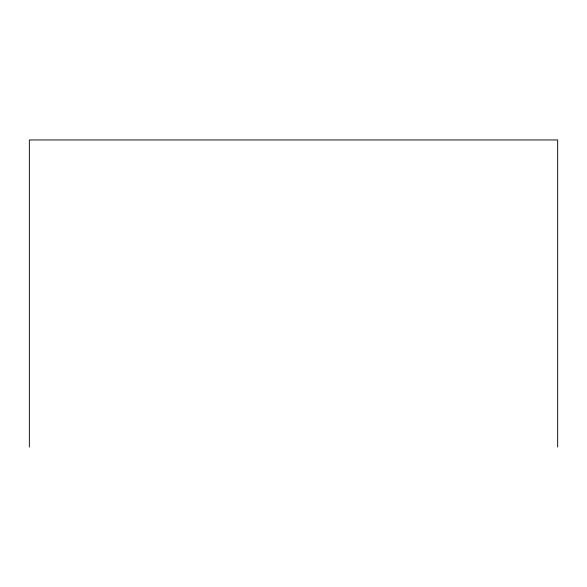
<?xml version="1.0" encoding="UTF-8"?>
<svg xmlns="http://www.w3.org/2000/svg" width="587" height="587" viewBox="0 0 587 587"><rect width="100%" height="100%" fill="white"/><g stroke="black" fill="none" stroke-linecap="round" stroke-linejoin="round"><path stroke-width="0.88" d="M557.65 447.052L557.65 139.948L29.35 139.948L29.35 447.052"/></g></svg>
